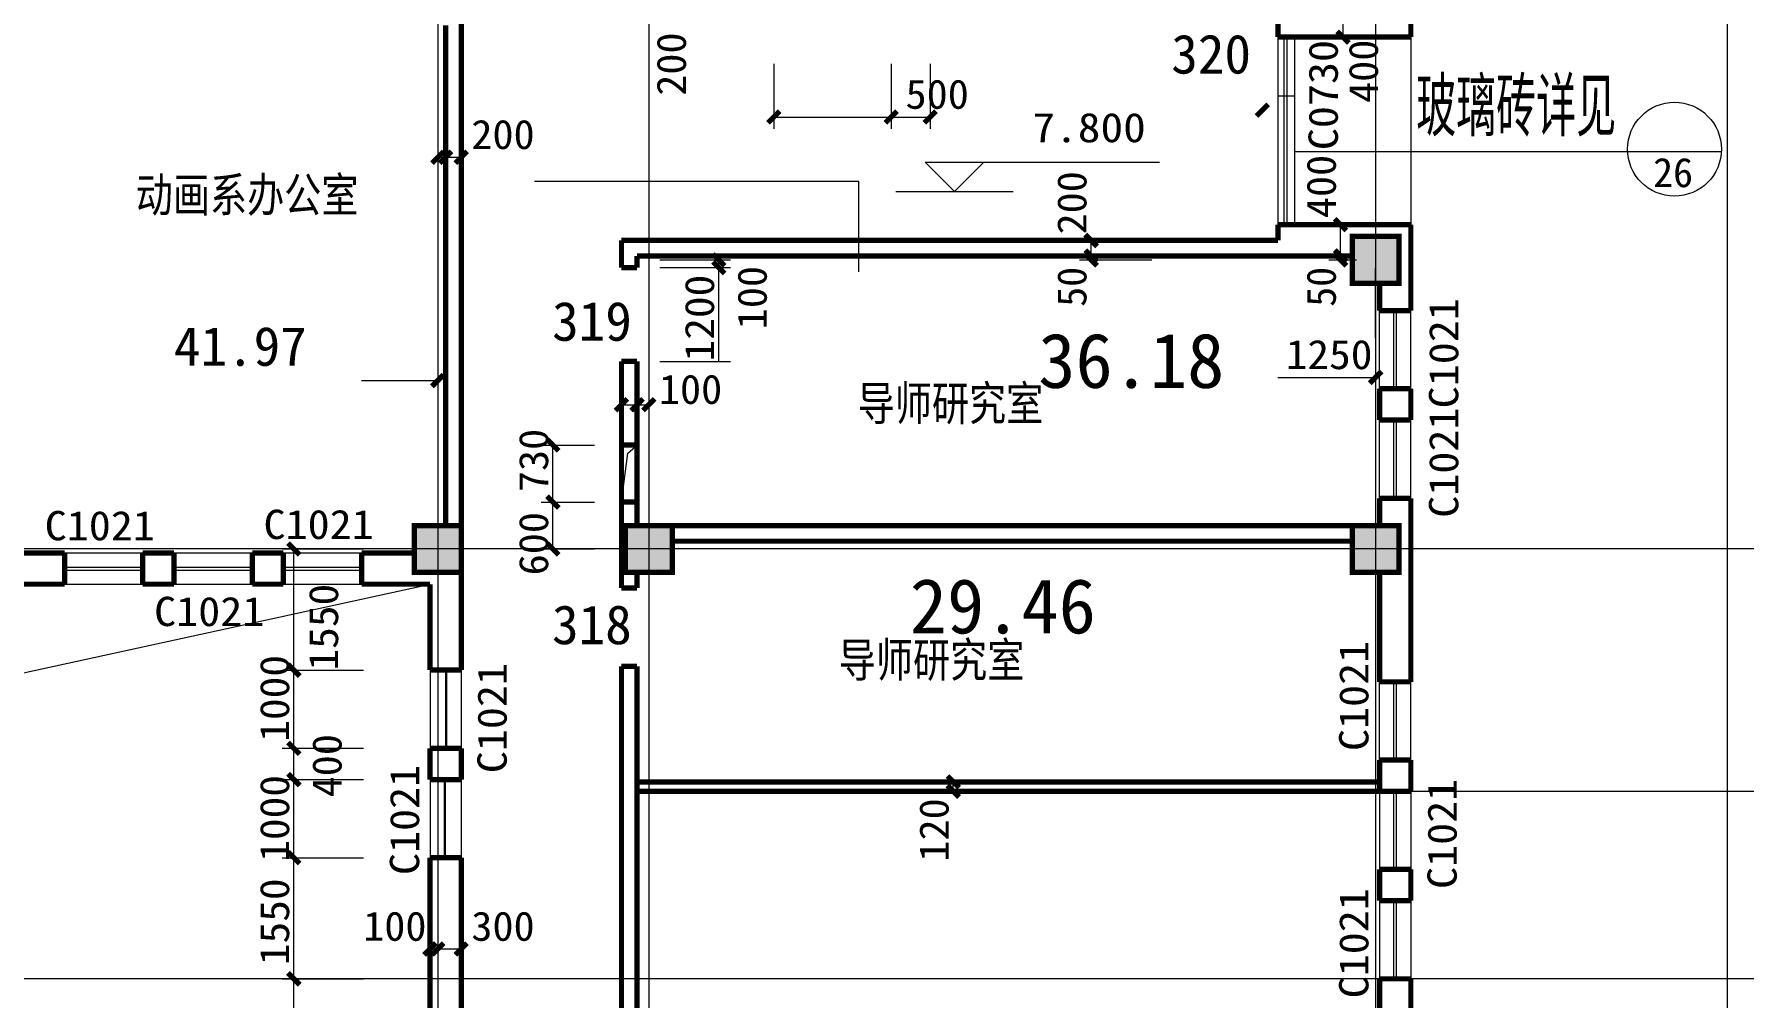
# Model space of a CAD drawing. Extents: x -307567 to 704339, y -10277 to 165507.
# Drawn here: x 158290 to 180165, y 121436 to 133767 of the extents above; entities that cross this region are included whole.
import ezdxf
from ezdxf.enums import TextEntityAlignment as Align

# ---------------------------------------------------------------- set-up
doc = ezdxf.new("R2010")
doc.units = 0
doc.header["$MEASUREMENT"] = 0
doc.layers.add('wode', color=250, linetype='CONTINUOUS', lineweight=0)
doc.layers.add('ziti', color=32, linetype='CONTINUOUS', lineweight=0)
doc.layers.add('中文', color=4, linetype='CONTINUOUS')
doc.styles.add('HZ', font='txt', dxfattribs={"width": 0.7, "height": 5, "bigfont": 'STF:宋体'})
doc.styles.get("Standard").update_dxf_attribs({"font": 'txt', "height": 3})

msp = doc.modelspace()

# ---------------------------------------------------------------- linework, layer by layer
at = {"layer": 'wode', "color": 0}
for p, q in [((163454.6026, 147245.49632), (163454.6026, 95169.51457)), ((166154.56886, 147245.49632), (166154.56886, 95169.51457)), ((175454.45261, 147245.49632), (175454.45261, 95169.51457)), ((179954.39636, 147245.49632), (179954.39636, 95169.51457)), ((175036.86749, 133729.14916), (175036.86749, 134129.13805)), ((174204.48044, 133729.14916), (174204.48044, 131329.17916)), ((174285.74163, 133029.15485), (174285.74163, 133729.14916)), ((174323.24116, 133029.15485), (174323.24116, 133729.14916)), ((174414.49979, 133729.14916), (174414.49979, 131329.17916)), ((174886.86937, 133729.14916), (175287.71885, 133729.14916)), ((175904.44698, 133729.14916), (175904.44698, 131329.17916)), ((167754.56106, 133388.65048), (167754.56106, 132557.01415)), ((169254.54231, 133388.65048), (169254.54231, 132557.01415)), ((169754.52386, 133388.65048), (169754.52386, 132557.01415)), ((174285.74163, 131329.17916), (174285.74163, 133029.15485)), ((174323.24116, 131329.17916), (174323.24116, 133029.15485)), ((174204.48044, 132978.06907), (174414.49979, 132978.06907)), ((167754.56106, 132707.01227), (169254.54231, 132707.01227)), ((168704.53698, 132707.01227), (169754.52386, 132707.01227)), ((163454.6026, 132341.91369), (163454.6026, 131359.19892)), ((163454.6026, 132191.91556), (163554.61356, 132191.91556)), ((163554.61356, 132341.91369), (163554.61356, 131359.19892)), ((163554.61356, 132191.91556), (163754.59885, 132191.91556)), ((163754.59885, 132341.91369), (163754.59885, 131359.19892)), ((170064.6274, 131754.46376), (169689.63209, 132129.45907)), ((169689.63209, 132129.45907), (172689.59459, 132129.45907)), ((170439.62271, 132129.45907), (170064.6274, 131754.46376)), ((179877.67612, 132262.23634), (174414.49979, 132262.23634)), ((168842.37705, 131882.69091), (164692.41672, 131882.69091)), ((168842.37705, 130724.70978), (168842.37705, 131882.69091)), ((169314.63678, 131754.46376), (170814.61803, 131754.46376)), ((174855.48548, 131329.17916), (175209.31407, 131329.17916)), ((175005.48361, 130929.1811), (175005.48361, 131329.17916)), ((171664.36326, 131130.18262), (172591.89073, 131130.18262)), ((171814.36139, 130929.1811), (171814.36139, 131129.17555)), ((166296.21748, 130879.18478), (167199.57532, 130879.18478)), ((167049.5772, 130779.18298), (167049.5772, 130879.18478)), ((171664.36326, 130929.1811), (172591.89073, 130929.1811)), ((171664.36326, 130879.18478), (172591.89073, 130879.18478)), ((171814.36139, 130879.18478), (171814.36139, 130929.1811)), ((174855.48548, 130929.1811), (175154.45636, 130929.1811)), ((174855.48548, 130879.18478), (175209.31407, 130879.18478)), ((175005.48361, 130879.18478), (175005.48361, 130929.1811)), ((166296.21748, 130779.18298), (167199.57532, 130779.18298)), ((167049.5772, 129579.19798), (167049.5772, 130779.18298)), ((175454.45261, 129880.82385), (175454.45261, 130771.5018)), ((175504.4764, 129229.20541), (175504.4764, 130229.1868)), ((175685.71192, 129229.20541), (175685.71192, 130229.1868)), ((175723.21145, 129229.20541), (175723.21145, 130229.1868)), ((175904.44698, 129229.20541), (175904.44698, 130229.1868)), ((166296.21748, 129579.19798), (167199.57532, 129579.19798)), ((162479.61479, 129334.68199), (163454.6026, 129334.68199)), ((163454.6026, 129484.68012), (163454.6026, 127997.14073)), ((174204.48044, 129375.83443), (175454.45261, 129375.83443)), ((165804.58544, 129024.82564), (166004.57073, 129024.82564)), ((166004.57073, 129024.82564), (166154.56886, 129024.82564)), ((175504.4764, 127829.2168), (175504.4764, 128829.20735)), ((175685.71192, 127829.2168), (175685.71192, 128829.20735)), ((175723.21145, 127829.2168), (175723.21145, 128829.20735)), ((175904.44698, 127829.2168), (175904.44698, 128829.20735)), ((164776.60756, 128509.20708), (165461.41346, 128509.20708)), ((164926.60569, 127779.22048), (164926.60569, 128509.20708)), ((165884.45504, 128404.27065), (166004.57073, 128509.20708)), ((165804.58544, 127779.22048), (165884.45504, 128404.27065)), ((165804.58544, 128389.83296), (165804.58544, 127938.41954)), ((166004.57073, 128389.83296), (166004.57073, 127938.41954)), ((166154.56886, 128389.83296), (166154.56886, 127938.41954)), ((164776.60756, 127779.22048), (165461.41346, 127779.22048)), ((164926.60569, 127179.22798), (164926.60569, 127779.22048)), ((195197.62623, 127179.22798), (118974.00627, 127179.22798)), ((158679.6745, 127129.23166), (162479.61479, 127129.23166)), ((161462.47663, 127179.22798), (162501.95338, 127179.22798)), ((161612.47475, 125629.2504), (161612.47475, 127179.22798)), ((162975.4582, 127179.22798), (162319.9122, 127179.22798)), ((164776.60756, 127179.22798), (165461.41346, 127179.22798)), ((158679.6745, 126947.97782), (159679.67421, 126947.97782)), ((158679.6745, 126910.47829), (159679.67421, 126910.47829)), ((160079.64479, 126947.97782), (161079.6445, 126947.97782)), ((160079.64479, 126910.47829), (161079.6445, 126910.47829)), ((161479.65171, 126947.97782), (162479.61479, 126947.97782)), ((161479.65171, 126910.47829), (162479.61479, 126910.47829)), ((142328.85349, 122139.60592), (163354.62827, 126729.2336)), ((158679.6745, 126729.2336), (162488.62347, 126729.2336)), ((161462.47663, 125629.2504), (162501.95338, 125629.2504)), ((161612.47475, 124629.25985), (161612.47475, 125629.2504)), ((163354.62827, 125629.2504), (163354.62827, 123229.2804)), ((163556.15163, 124644.79616), (163556.15163, 125644.78671)), ((163568.63927, 124644.79616), (163568.63927, 125644.78671)), ((163754.59885, 125629.2504), (163754.59885, 123229.2804)), ((175504.4764, 124479.26173), (175504.4764, 125479.25228)), ((175685.71192, 124479.26173), (175685.71192, 125479.25228)), ((175723.21145, 124479.26173), (175723.21145, 125479.25228)), ((175904.44698, 124479.26173), (175904.44698, 125479.25228)), ((161462.47663, 124629.25985), (162501.95338, 124629.25985)), ((161612.47475, 123229.2804), (161612.47475, 124629.25985)), ((161462.47663, 124229.2618), (162501.95338, 124229.2618)), ((163542.16255, 123236.8151), (163542.16255, 124236.80565)), ((163554.65018, 123236.8151), (163554.65018, 124236.80565)), ((169900.38385, 124199.26035), (171209.93779, 124199.26035)), ((169900.38385, 124079.26368), (171209.93779, 124079.26368)), ((170050.38197, 124079.26368), (170050.38197, 124199.26035)), ((175504.4764, 124079.26368), (175504.4764, 123079.28228)), ((175685.71192, 123079.28228), (175685.71192, 124079.26368)), ((175723.21145, 123079.28228), (175723.21145, 124079.26368)), ((175904.44698, 124079.26368), (175904.44698, 123079.28228)), ((175904.44698, 124079.26368), (196247.6131, 124079.26368)), ((161462.47663, 123229.2804), (162501.95338, 123229.2804)), ((161612.47475, 121679.29368), (161612.47475, 123229.2804)), ((175504.4764, 122679.28423), (175504.4764, 121679.29368)), ((175685.71192, 121679.29368), (175685.71192, 122679.28423)), ((175723.21145, 121679.29368), (175723.21145, 122679.28423)), ((175904.44698, 122679.28423), (175904.44698, 121679.29368)), ((163754.59885, 122372.11033), (163754.59885, 121458.47124)), ((163354.62827, 122210.88798), (163354.62827, 121505.76679)), ((163454.6026, 122210.88798), (163454.6026, 121505.76679)), ((163754.59885, 122210.88798), (163754.59885, 121505.76679)), ((163354.62827, 122060.88986), (163454.6026, 122060.88986)), ((163454.6026, 122060.88986), (163754.59885, 122060.88986)), ((195197.62623, 121679.29368), (118974.00627, 121679.29368)), ((161462.47663, 121679.29368), (162501.95338, 121679.29368)), ((161612.47475, 120179.31243), (161612.47475, 121679.29368))]:
    msp.add_line(p, q, dxfattribs=at)
at = {"layer": 'wode', "color": 0, "const_width": 67.49915}
for points in [[(175904.44698, 133729.14916), (175904.44698, 136279.11728)], [(163754.59885, 127179.22798), (163754.59885, 134529.1361)], [(163554.61356, 127479.22423), (163554.61356, 133879.14728)], [(163554.61356, 127479.22423), (163554.61356, 133879.14728)], [(174204.48044, 133929.1436), (174204.48044, 133729.14916)], [(174404.46573, 133729.14916), (174204.48044, 133729.14916)], [(174354.47856, 133729.14916), (175904.44698, 133729.14916)], [(174961.86843, 133804.14822), (175111.86656, 133654.15009)], [(167679.562, 132632.01321), (167829.56012, 132782.01134)], [(169179.54325, 132632.01321), (169329.54137, 132782.01134)], [(169679.52479, 132632.01321), (169829.52292, 132782.01134)], [(173929.49608, 132720.26894), (174079.49421, 132870.26707)], [(163379.60354, 132116.9165), (163529.60167, 132266.91463)], [(163479.6145, 132116.9165), (163629.61262, 132266.91463)], [(163679.59979, 132116.9165), (163829.59792, 132266.91463)], [(174204.48044, 131129.17555), (174204.48044, 131329.17916)], [(174404.46573, 131329.17916), (174204.48044, 131329.17916)], [(174354.47856, 131329.17916), (175904.44698, 131329.17916)], [(174930.48455, 131404.17822), (175080.48267, 131254.18009)], [(175904.44698, 131329.17916), (175904.44698, 130229.1868)], [(165804.58544, 131129.17555), (174204.48044, 131129.17555)], [(165804.58544, 131129.17555), (165804.58544, 130779.18298)], [(171739.36233, 131201.18088), (171889.36045, 131051.18275)], [(171739.36233, 131004.18017), (171889.36045, 130854.18204)], [(174930.48455, 131004.18017), (175080.48267, 130854.18204)], [(175154.45636, 131179.18103), (175154.45636, 130579.18853), (175754.44886, 130579.18853), (175754.44886, 131179.18103), (175154.45636, 131179.18103), (175154.45636, 130579.18853)], [(166004.57073, 130929.1811), (174254.46761, 130929.1811)], [(166004.57073, 130929.1811), (166004.57073, 130779.18298)], [(166974.57814, 130954.18384), (167124.57626, 130804.18572)], [(166974.57814, 130854.18204), (167124.57626, 130704.18392)], [(171739.36233, 130954.18384), (171889.36045, 130804.18572)], [(174254.46761, 130929.1811), (175154.45636, 130929.1811)], [(174930.48455, 130954.18384), (175080.48267, 130804.18572)], [(166004.57073, 130779.18298), (165804.58544, 130779.18298)], [(175504.4764, 130579.18853), (175504.4764, 130229.1868)], [(175904.44698, 130229.1868), (175504.4764, 130229.1868)], [(165804.58544, 127529.22055), (165804.58544, 129579.19798)], [(166004.57073, 129579.19798), (165804.58544, 129579.19798)], [(166004.57073, 127479.22423), (166004.57073, 129579.19798)], [(163379.60354, 129259.68293), (163529.60167, 129409.68105)], [(175379.45354, 129300.83537), (175529.45167, 129450.83349)], [(165729.58637, 128949.82657), (165879.5845, 129099.8247)], [(165929.57167, 128949.82657), (166079.56979, 129099.8247)], [(166079.56979, 128949.82657), (166229.56792, 129099.8247)], [(175504.4764, 128829.20735), (175504.4764, 129229.20541)], [(175904.44698, 129229.20541), (175504.4764, 129229.20541)], [(175904.44698, 128829.20735), (175904.44698, 129229.20541)], [(175904.44698, 128829.20735), (175504.4764, 128829.20735)], [(164851.60663, 128584.20614), (165001.60475, 128434.20802)], [(165804.58544, 128509.20708), (166004.57073, 128509.20708)], [(164851.60663, 127854.21954), (165001.60475, 127704.22142)], [(165804.58544, 127779.22048), (166004.57073, 127779.22048)], [(175504.4764, 127479.22423), (175504.4764, 127829.2168)], [(175904.44698, 127829.2168), (175504.4764, 127829.2168)], [(175904.44698, 127179.22798), (175904.44698, 127829.2168)], [(165804.58544, 127529.22055), (165804.58544, 126679.23728)], [(163154.60635, 127479.22423), (163154.60635, 126879.23173), (163754.59885, 126879.23173), (163754.59885, 127479.22423), (163154.60635, 127479.22423), (163154.60635, 126879.23173)], [(165854.5726, 127479.22423), (165854.5726, 126879.23173), (166454.56511, 126879.23173), (166454.56511, 127479.22423), (165854.5726, 127479.22423), (165854.5726, 126879.23173)], [(166004.57073, 127479.22423), (175504.4764, 127479.22423)], [(175154.45636, 127479.22423), (175154.45636, 126879.23173), (175754.44886, 126879.23173), (175754.44886, 127479.22423), (175154.45636, 127479.22423), (175154.45636, 126879.23173)], [(155954.69635, 127129.23166), (158679.6745, 127129.23166)], [(158679.6745, 126729.2336), (158679.6745, 127129.23166)], [(159679.67421, 127129.23166), (160079.64479, 127129.23166)], [(159679.67421, 126729.2336), (159679.67421, 127129.23166)], [(159679.67421, 127129.23166), (160079.64479, 127129.23166)], [(160079.64479, 126729.2336), (160079.64479, 127129.23166)], [(161079.6445, 127129.23166), (161479.65171, 127129.23166)], [(161079.6445, 126729.2336), (161079.6445, 127129.23166)], [(161079.6445, 127129.23166), (161479.65171, 127129.23166)], [(161479.65171, 126729.2336), (161479.65171, 127129.23166)], [(161537.47569, 127254.22704), (161687.47381, 127104.22892)], [(162479.61479, 126729.2336), (162479.61479, 127129.23166)], [(162479.61479, 127129.23166), (163154.60635, 127129.23166)], [(163754.59885, 125629.2504), (163754.59885, 127129.23166)], [(164851.60663, 127254.22704), (165001.60475, 127104.22892)], [(166454.56511, 127279.22978), (175154.45636, 127279.22978)], [(175904.44698, 127179.22798), (175904.44698, 125479.25228)], [(166004.57073, 126888.23125), (166004.57073, 126679.23728)], [(175504.4764, 126879.23173), (175504.4764, 125479.25228)], [(155954.69635, 126729.2336), (158679.6745, 126729.2336)], [(159679.67421, 126729.2336), (160079.64479, 126729.2336)], [(159679.67421, 126729.2336), (160079.64479, 126729.2336)], [(161079.6445, 126729.2336), (161479.65171, 126729.2336)], [(161079.6445, 126729.2336), (161479.65171, 126729.2336)], [(162479.61479, 126729.2336), (163354.62827, 126729.2336)], [(163354.62827, 125629.2504), (163354.62827, 126729.2336)], [(166004.57073, 126679.23728), (165804.58544, 126679.23728)], [(161537.47569, 125704.24947), (161687.47381, 125554.25134)], [(163354.62827, 125629.2504), (163754.59885, 125629.2504)], [(165804.58544, 125679.24673), (165804.58544, 119879.31618)], [(166004.57073, 125679.24673), (165804.58544, 125679.24673)], [(166004.57073, 125679.24673), (166004.57073, 124479.26173)], [(175904.44698, 125479.25228), (175504.4764, 125479.25228)], [(161537.47569, 124704.25892), (161687.47381, 124554.26079)], [(163354.62827, 124629.25985), (163754.59885, 124629.25985)], [(163354.62827, 124229.2618), (163354.62827, 124629.25985)], [(163754.59885, 124229.2618), (163754.59885, 124629.25985)], [(166004.57073, 124479.26173), (166004.57073, 119879.31618)], [(175904.44698, 124479.26173), (175504.4764, 124479.26173)], [(175504.4764, 124079.26368), (175504.4764, 124479.26173)], [(175904.44698, 124079.26368), (175904.44698, 124479.26173)], [(175904.44698, 124079.26368), (175904.44698, 124479.26173)], [(161537.47569, 124304.26086), (161687.47381, 124154.26274)], [(163354.62827, 124229.2618), (163754.59885, 124229.2618)], [(169975.38291, 124274.25941), (170125.38104, 124124.26128)], [(175504.4764, 124199.26035), (166004.57073, 124199.26035)], [(175504.4764, 124079.26368), (166004.57073, 124079.26368)], [(169975.38291, 124154.26274), (170125.38104, 124004.26461)], [(175904.44698, 124079.26368), (175504.4764, 124079.26368)], [(161537.47569, 123304.27947), (161687.47381, 123154.28134)], [(163354.62827, 123229.2804), (163754.59885, 123229.2804)], [(163354.62827, 120129.3161), (163354.62827, 123229.2804)], [(163754.59885, 120129.3161), (163754.59885, 123229.2804)], [(175504.4764, 122679.28423), (175504.4764, 123079.28228)], [(175904.44698, 123079.28228), (175504.4764, 123079.28228)], [(175504.4764, 122679.28423), (175504.4764, 123079.28228)], [(175904.44698, 122679.28423), (175904.44698, 123079.28228)], [(175904.44698, 122679.28423), (175904.44698, 123079.28228)], [(175904.44698, 122679.28423), (175504.4764, 122679.28423)], [(163279.62921, 121985.8908), (163429.62733, 122135.88892)], [(163379.60354, 121985.8908), (163529.60167, 122135.88892)], [(163679.59979, 121985.8908), (163829.59792, 122135.88892)], [(161537.47569, 121754.29274), (161687.47381, 121604.29461)], [(175504.4764, 121279.30478), (175504.4764, 121679.29368)], [(175904.44698, 121679.29368), (175504.4764, 121679.29368)], [(175904.44698, 121279.30478), (175904.44698, 121679.29368)]]:
    msp.add_lwpolyline(points, dxfattribs=at)
at = {"layer": 'wode', "color": 0}
msp.add_circle((179278.56252, 132295.27731), 599.9925, dxfattribs=at)
for points in [[(175154.45636, 131179.18103), (175754.44886, 131179.18103), (175154.45636, 130579.18853), (175754.44886, 130579.18853)], [(163154.60635, 127479.22423), (163754.59885, 127479.22423), (163154.60635, 126879.23173), (163754.59885, 126879.23173)], [(165854.5726, 127479.22423), (166454.56511, 127479.22423), (165854.5726, 126879.23173), (166454.56511, 126879.23173)], [(175154.45636, 127479.22423), (175754.44886, 127479.22423), (175154.45636, 126879.23173), (175754.44886, 126879.23173)]]:
    msp.add_solid(points, dxfattribs=at)

# ---------------------------------------------------------------- texts
for s, width, p, p2 in [('200', 0.925718, (166629.50188, 132979.16769), (166629.50188, 133789.16122)), ('C0730', 0.867689, (174970.84049, 132282.63403), (174970.84049, 133692.61092)), ('400', 0.925708, (175484.9576, 132886.80129), (175484.9576, 133696.78567)), ('400', 0.925708, (174945.46239, 131413.17774), (174945.46239, 132223.16212)), ('200', 0.925718, (171754.37679, 131204.17461), (171754.37679, 132014.16815)), ('1200', 0.98667, (166989.5926, 129579.19798), (166989.5926, 130689.18777)), ('100', 1.080005, (167663.66864, 129990.89632), (167663.66864, 130800.88986)), ('50', 0.906657, (171754.37679, 130279.19228), (171754.37679, 130789.18041)), ('50', 0.906657, (174945.46239, 130279.19228), (174945.46239, 130789.18041)), ('C1021', 0.980872, (176511.94671, 128979.20548), (176511.94671, 130389.19152)), ('C1021', 0.980866, (176511.94671, 127579.22603), (176511.94671, 128989.20291)), ('730', 0.864004, (164866.58447, 127907.21876), (164866.58447, 128717.21229)), ('600', 0.925708, (164866.58447, 126842.23573), (164866.58447, 127652.22011)), ('1550', 0.93474, (162179.47206, 125624.24253), (162179.47206, 126734.23232)), ('1000', 1.044709, (161552.45353, 124713.25844), (161552.45353, 125823.24822)), ('C1021', 0.980872, (175361.9855, 124594.25968), (175361.9855, 126004.24572)), ('C1021', 0.980866, (164336.09793, 124310.26665), (164336.09793, 125720.24353)), ('400', 0.925718, (162222.97737, 124000.96876), (162222.97737, 124810.96229)), ('1000', 1.044701, (161552.45353, 123177.2791), (161552.45353, 124287.25973)), ('C1021', 0.980872, (163216.12902, 123007.27695), (163216.12902, 124417.26299)), ('C1021', 0.980872, (176491.95184, 122829.28235), (176491.95184, 124239.26839)), ('120', 0.996928, (169990.39737, 123179.27493), (169990.39737, 123989.26846)), ('1550', 0.93474, (161552.45353, 121854.29454), (161552.45353, 122964.28433)), ('C1021', 0.980866, (175361.9855, 121429.3029), (175361.9855, 122839.27979))]:
    msp.add_text(s, height=374.995313, rotation=90, dxfattribs=dict(at, width=width)).set_placement(p, p2, align=Align.FIT)
for s, width, p, p2 in [('500', 0.925698, (169439.54977, 132812.01279), (170249.52499, 132812.01279)), ('200', 0.925698, (163883.61336, 132296.91608), (164693.58858, 132296.91608)), ('   7.800 ', 0.870007, (170193.60528, 132384.45771), (172803.59463, 132384.45771)), ('26', 0.816035, (179005.33595, 131809.62359), (179515.35155, 131809.62359)), ('1250', 0.934755, (174303.46602, 129480.83495), (175413.47411, 129480.83495)), ('100', 1.07998, (166283.58336, 129035.83014), (167093.55858, 129035.83014)), ('C1021', 0.980859, (158424.68501, 127290.72866), (159834.65274, 127290.72866)), ('C1021', 0.980859, (161224.66222, 127306.72272), (162634.62994, 127306.72272)), ('C1021', 0.980885, (159824.6553, 126192.74129), (161234.65965, 126192.74129)), ('100', 1.07998, (162499.64628, 122165.89038), (163309.62151, 122165.89038)), ('300', 0.925698, (163883.61336, 122165.89038), (164693.58858, 122165.89038))]:
    msp.add_text(s, height=374.995313, dxfattribs=dict(at, width=width)).set_placement(p, p2, align=Align.FIT)
at = {"layer": 'ziti', "color": 0, "style": 'HZ', "width": 0.479883}
msp.add_text('玻璃砖详见', height=749.990625, dxfattribs=at).set_placement((175972.74447, 132458.21167), (178532.08748, 132458.21167), align=Align.FIT)
at = {"layer": '中文', "attachment_point": 1}
for s, insert, char_height, width in [('{\\fFangSong_GB2312|b1|i0|c134|p49;\\C1;320}', (172839.3205, 133762.44912), 500, 6011.5625187), ('{\\Ftxt,stf:宋体|c134;\\C0;动画系办公室}', (159589.19651, 131943.94733), 500, 5665.5115268), ('{\\fFangSong_GB2312|b1|i0|c134|p49;\\C1;319}', (164917.21246, 130343.87704), 500, 6011.5625187), ('41.97', (160077.67174, 130023.50586), 500, 1643.8146592), ('36.18', (171137.72333, 129940.37069), 700, 2251.3116885), ('{\\Ftxt,stf:宋体|c134;\\C0;导师研究室}', (168826.51435, 129276.02895), 500, 5665.5115268), ('29.46', (169493.90867, 126799.12652), 700, 2572.9283171), ('{\\fFangSong_GB2312|b1|i0|c134|p49;\\C1;318}', (164915.87375, 126461.15565), 500, 6011.5625187), ('{\\Ftxt,stf:宋体|c134;\\C0;导师研究室}', (168584.85188, 125992.39454), 500, 5665.5115268)]:
    msp.add_mtext(s, dxfattribs=dict(at, insert=insert, char_height=char_height, width=width))

doc.saveas('drawing.dxf')
